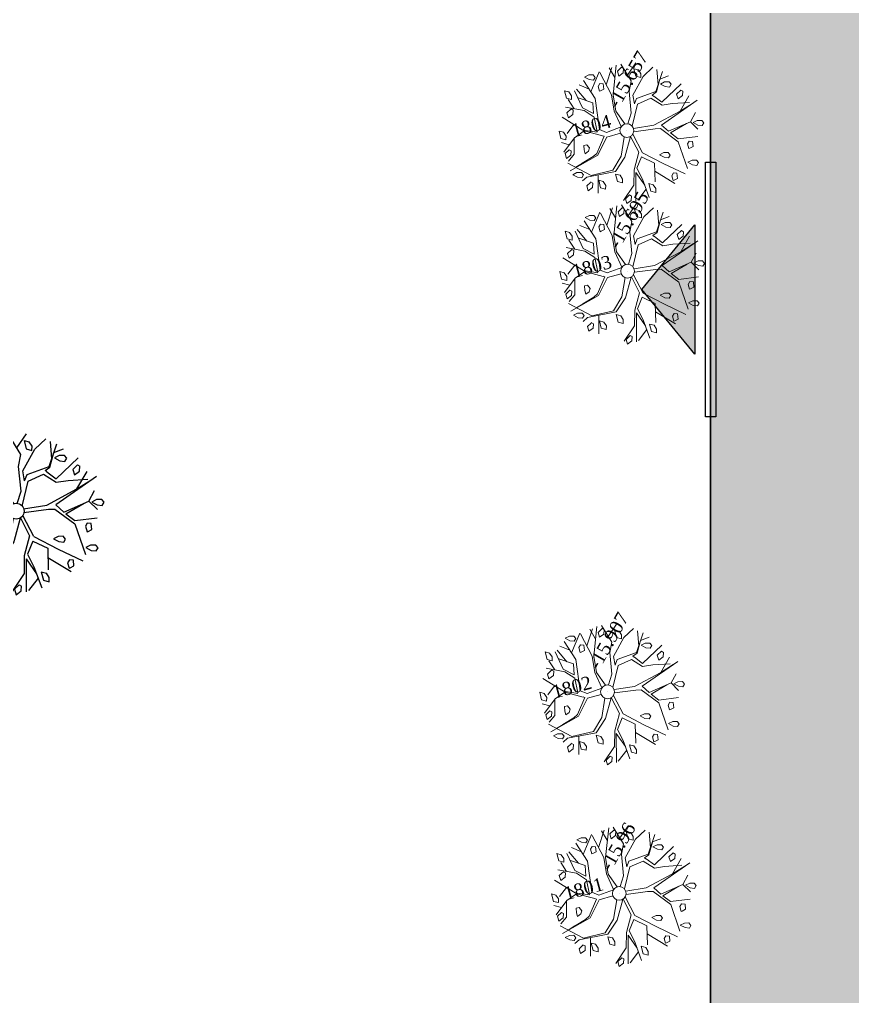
# Model space of a CAD drawing. Header units: millimetres. Extents: x -176651 to 388869, y -469666 to 486614.
# Drawn here: x 194407 to 210177, y 156327 to 174818 of the extents above; entities that cross this region are included whole.
import ezdxf
from ezdxf.enums import TextEntityAlignment as Align

# ---------------------------------------------------------------- set-up
doc = ezdxf.new("R2010")
doc.units = ezdxf.units.MM
doc.header["$PDMODE"] = 35
doc.header["$PDSIZE"] = 0.1
doc.layers.add('A- FURNITURE', color=252, linetype='Continuous', lineweight=0)
for name, color, linetype in [('ad-Entrance Point', 4, 'Continuous'), ('ad-Plot Boundary', 8, 'Continuous'), ('ad-Road', 8, 'Continuous'), ('ad-Road Hatch', 8, 'Continuous'), ('CAY', 94, 'Continuous'), ('Points', 7, 'Continuous'), ('Points-ELV', 6, 'Continuous'), ('Points-NUM', 4, 'Continuous'), ('Points-TXT', 3, 'Continuous')]:
    doc.layers.add(name, color=color, linetype=linetype)
doc.styles.add('ROMANS', font='times.ttf')

# ---------------------------------------------------------------- blocks, each defined once
blk = doc.blocks.new('A$C4fb60e89')
at = {"layer": 'ad-Road Hatch', "ltscale": 5, "transparency": 33554687}
h = blk.add_hatch(dxfattribs=at)
h.set_pattern_fill('AR-HBONE', color=256, scale=15)
h.set_pattern_definition([(45, (-193247.7, -428758.8), (0, 2155.2615), [4572, -1524]), (135, (-192170.1, -427681.1), (2e-13, 2155.2615), [4572, -1524])])
h.paths.add_polyline_path([(175594, -250241), (169178, -249341), (167473, -249057), (167473, -138694), (101313, -138694), (101313, -199954), (101308, -237995), (101040, -268291), (101008, -280968), (101066, -293684), (101243, -311127), (100910, -319344), (100949, -333937), (100669, -366960), (100727, -390983), (100669, -404586), (100538, -420418), (100467, -428759), (92426, -427265), (92163, -427209), (92163, -321454), (24803, -321454), (24803, -412961), (15653, -411029), (15654, -321452), (-19535, -321452), (-34427, -319477), (-65207, -315395), (-171770, -301268), (-185854, -298333), (-193248, -296832), (-193244, -292908), (-191914, -285219), (-191839, -284679), (-183397, -286393), (-169723, -289243), (-53141, -304698), (-18730, -309262), (15653, -309262), (15653, 703), (24803, 1115), (24803, -129544), (92163, -129544), (92163, 15133), (101313, 17713), (101313, -129544), (167473, -129544), (167473, 35552), (175738, 37855), (175849, 28595), (175836, 25947), (175777, 14040), (175855, 2316), (175660, -18036), (175731, -34039), (175718, -46839), (175673, -63402), (175816, -82072), (175542, -106356), (175490, -124641), (175575, -145019), (175731, -168892), (175797, -181269), (175797, -192667), (175744, -208200), (175829, -223277), (175888, -234871)])
h.paths.add_polyline_path([(24803, -309264), (92163, -309264), (92163, -138694), (24803, -138694)], flags=16)
at = {"layer": 'ad-Road', "ltscale": 5}
blk.add_lwpolyline([(-183397, -286393), (-169723, -289243), (-53141, -304698), (-18730, -309262), (15653, -309262), (15653, 703)], dxfattribs=at)
blk = doc.blocks.new('zw$A88E')
at = {"layer": 'ad-Plot Boundary', "ltscale": 5}
blk.add_lwpolyline([(-194444, -314067), (-160084, -314067), (-160084, -266699), (-194411, -266699)], close=True, dxfattribs=at)
blk = doc.blocks.new('POINTS')
at = {"layer": 'Points'}
blk.add_line((0, 0), (0, 0), dxfattribs=at)
blk.add_point((0, 0), dxfattribs=at)
at = {"layer": 'Points-ELV', "style": 'ROMANS'}
blk.add_attdef('ELEV', text='', height=1, rotation=45, dxfattribs=at).set_placement((0, 0), align=Align.BOTTOM_LEFT)
at = {"layer": 'Points-NUM', "style": 'ROMANS'}
blk.add_attdef('PTNUM', text='', height=1, dxfattribs=at).set_placement((0, 0), align=Align.BOTTOM_RIGHT)
at = {"layer": 'Points-TXT', "style": 'ROMANS'}
blk.add_attdef('DESC', text='', height=1, dxfattribs=at).set_placement((0, 0), align=Align.BOTTOM_RIGHT)
blk = doc.blocks.new('ERFWEF')
at = {"color": 219, "linetype": 'Continuous', "true_color": 0x642165}
for p, q in [((260795.741, 1945739.867), (260795.655, 1945739.85)), ((260795.655, 1945739.85), (260795.728, 1945739.781)), ((260795.695, 1945739.551), (260795.948, 1945739.873)), ((260795.823, 1945739.846), (260795.741, 1945739.867)), ((260795.848, 1945739.791), (260795.823, 1945739.846)), ((260796.061, 1945739.39), (260795.955, 1945739.855)), ((260796.013, 1945739.602), (260796.202, 1945739.889)), ((260796.09, 1945739.382), (260796.294, 1945739.908)), ((260796.204, 1945739.695), (260796.149, 1945739.895)), ((260796.378, 1945739.844), (260796.284, 1945739.793)), ((260796.378, 1945739.844), (260796.41, 1945739.814)), ((260796.487, 1945739.548), (260796.379, 1945739.903)), ((260796.45, 1945739.671), (260796.665, 1945739.854)), ((260795.22, 1945739.7), (260795.218, 1945739.554)), ((260795.22, 1945739.7), (260795.296, 1945739.656)), ((260795.324, 1945739.573), (260795.296, 1945739.656)), ((260795.465, 1945739.298), (260795.405, 1945739.649)), ((260795.567, 1945739.414), (260795.45, 1945739.67)), ((260795.678, 1945739.608), (260795.52, 1945739.734)), ((260795.743, 1945739.406), (260795.621, 1945739.793)), ((260795.728, 1945739.781), (260795.805, 1945739.749)), ((260795.805, 1945739.749), (260795.848, 1945739.791)), ((260795.901, 1945739.654), (260795.857, 1945739.612)), ((260795.963, 1945739.631), (260795.901, 1945739.654)), ((260796.284, 1945739.793), (260796.286, 1945739.698)), ((260796.286, 1945739.698), (260796.383, 1945739.735)), ((260796.383, 1945739.735), (260796.41, 1945739.814)), ((260796.597, 1945739.758), (260796.596, 1945739.612)), ((260796.597, 1945739.758), (260796.674, 1945739.714)), ((260796.701, 1945739.631), (260796.674, 1945739.714)), ((260796.731, 1945739.57), (260796.95, 1945739.689)), ((260795.218, 1945739.554), (260795.303, 1945739.505)), ((260795.307, 1945739.324), (260795.246, 1945739.519)), ((260795.303, 1945739.505), (260795.324, 1945739.573)), ((260795.679, 1945739.339), (260795.436, 1945739.503)), ((260795.857, 1945739.612), (260795.859, 1945739.517)), ((260795.859, 1945739.517), (260795.879, 1945739.519)), ((260795.879, 1945739.519), (260795.945, 1945739.534)), ((260795.945, 1945739.534), (260795.963, 1945739.631)), ((260796.398, 1945739.366), (260796.487, 1945739.548)), ((260796.447, 1945739.279), (260796.731, 1945739.57)), ((260796.596, 1945739.612), (260796.68, 1945739.563)), ((260796.68, 1945739.563), (260796.701, 1945739.631)), ((260796.884, 1945739.235), (260797.107, 1945739.562)), ((260796.96, 1945739.347), (260797.014, 1945739.629)), ((260795.249, 1945739.334), (260795.155, 1945739.283)), ((260795.155, 1945739.283), (260795.157, 1945739.188)), ((260795.482, 1945739.241), (260795.158, 1945739.395)), ((260795.249, 1945739.334), (260795.281, 1945739.303)), ((260795.254, 1945739.225), (260795.281, 1945739.303)), ((260795.638, 1945739.139), (260795.465, 1945739.298)), ((260795.679, 1945739.339), (260795.638, 1945739.139)), ((260795.667, 1945738.818), (260795.743, 1945739.406)), ((260796.028, 1945739.079), (260796.061, 1945739.39)), ((260796.057, 1945739.07), (260796.09, 1945739.382)), ((260796.328, 1945738.961), (260796.398, 1945739.366)), ((260796.432, 1945739.111), (260796.447, 1945739.279)), ((260796.895, 1945739.22), (260797.022, 1945739.435)), ((260797.094, 1945739.363), (260797.008, 1945739.345)), ((260797.008, 1945739.345), (260797.082, 1945739.276)), ((260797.019, 1945739.438), (260797.193, 1945739.454)), ((260797.082, 1945739.276), (260797.158, 1945739.245)), ((260797.177, 1945739.341), (260797.094, 1945739.363)), ((260797.158, 1945739.245), (260797.202, 1945739.287)), ((260797.202, 1945739.287), (260797.177, 1945739.341)), ((260795.361, 1945738.89), (260795.044, 1945739.227)), ((260795.157, 1945739.188), (260795.254, 1945739.225)), ((260795.632, 1945739.072), (260795.482, 1945739.241)), ((260796.283, 1945738.715), (260796.487, 1945739.091)), ((260796.432, 1945739.111), (260796.5, 1945739.201)), ((260796.487, 1945739.091), (260796.759, 1945739.133)), ((260796.5, 1945739.201), (260796.884, 1945739.235)), ((260796.759, 1945739.133), (260796.93, 1945738.949)), ((260796.803, 1945739.185), (260796.895, 1945739.22)), ((260796.822, 1945739.159), (260796.803, 1945739.185)), ((260796.824, 1945739.158), (260796.945, 1945739.007)), ((260796.945, 1945739.007), (260797.386, 1945739.246)), ((260797.347, 1945739.134), (260797.253, 1945739.083)), ((260797.347, 1945739.134), (260797.379, 1945739.103)), ((260797.352, 1945739.025), (260797.379, 1945739.103)), ((260794.921, 1945738.99), (260794.919, 1945738.843)), ((260794.921, 1945738.99), (260794.997, 1945738.945)), ((260795.025, 1945738.862), (260794.997, 1945738.945)), ((260795.226, 1945739.033), (260795.055, 1945738.904)), ((260795.616, 1945738.789), (260795.632, 1945739.072)), ((260796.08, 1945738.763), (260796.028, 1945739.079)), ((260796.159, 1945738.792), (260796.057, 1945739.07)), ((260796.212, 1945738.783), (260796.328, 1945738.961)), ((260796.93, 1945738.949), (260797.126, 1945738.929)), ((260797.126, 1945738.929), (260797.447, 1945738.863)), ((260797.232, 1945738.752), (260797.469, 1945738.989)), ((260797.253, 1945739.083), (260797.255, 1945738.988)), ((260797.255, 1945738.988), (260797.352, 1945739.025)), ((260795.171, 1945738.79), (260794.902, 1945738.583)), ((260795.04, 1945738.69), (260794.909, 1945738.766)), ((260794.919, 1945738.843), (260795.004, 1945738.794)), ((260795.004, 1945738.794), (260795.025, 1945738.862)), ((260795.165, 1945738.788), (260795.08, 1945738.491)), ((260795.381, 1945738.867), (260795.171, 1945738.79)), ((260795.611, 1945738.78), (260795.361, 1945738.89)), ((260795.691, 1945738.687), (260795.381, 1945738.867)), ((260795.78, 1945738.729), (260795.667, 1945738.818)), ((260795.78, 1945738.729), (260796.074, 1945738.757)), ((260796.68, 1945738.628), (260797.232, 1945738.752)), ((260797.6, 1945738.867), (260796.824, 1945738.591)), ((260797.232, 1945738.752), (260797.495, 1945738.834)), ((260795.012, 1945738.6), (260794.919, 1945738.549)), ((260794.919, 1945738.549), (260794.92, 1945738.454)), ((260795.012, 1945738.6), (260795.044, 1945738.57)), ((260795.018, 1945738.492), (260795.044, 1945738.57)), ((260795.284, 1945738.521), (260795.302, 1945738.604)), ((260795.302, 1945738.604), (260795.36, 1945738.602)), ((260795.36, 1945738.602), (260795.392, 1945738.531)), ((260795.717, 1945738.672), (260795.498, 1945738.394)), ((260795.763, 1945738.646), (260795.509, 1945738.36)), ((260795.691, 1945738.688), (260795.717, 1945738.672)), ((260795.763, 1945738.645), (260795.764, 1945738.644)), ((260796.033, 1945738.646), (260795.764, 1945738.644)), ((260796.084, 1945738.557), (260795.931, 1945738.22)), ((260796.197, 1945738.535), (260795.993, 1945738.184)), ((260796.203, 1945738.537), (260796.272, 1945738.209)), ((260796.336, 1945738.18), (260796.252, 1945738.566)), ((260796.282, 1945738.608), (260796.687, 1945738.554)), ((260796.294, 1945738.669), (260796.68, 1945738.628)), ((260796.687, 1945738.554), (260796.789, 1945738.53)), ((260796.824, 1945738.591), (260796.92, 1945738.442)), ((260797.371, 1945738.507), (260797.505, 1945738.652)), ((260794.92, 1945738.454), (260795.018, 1945738.492)), ((260795.286, 1945738.021), (260794.921, 1945738.361)), ((260795.509, 1945738.36), (260794.929, 1945738.21)), ((260795.08, 1945738.491), (260794.942, 1945738.396)), ((260795.418, 1945738.354), (260795.185, 1945738.286)), ((260795.285, 1945738.447), (260795.284, 1945738.521)), ((260795.361, 1945738.476), (260795.285, 1945738.447)), ((260795.392, 1945738.531), (260795.361, 1945738.476)), ((260795.498, 1945738.394), (260795.418, 1945738.354)), ((260796.789, 1945738.53), (260797.047, 1945738.204)), ((260796.92, 1945738.442), (260797.371, 1945738.507)), ((260796.947, 1945738.403), (260797.284, 1945738.495)), ((260796.947, 1945738.403), (260797.06, 1945738.255)), ((260797.371, 1945738.507), (260797.469, 1945738.334)), ((260797.5, 1945738.497), (260797.414, 1945738.48)), ((260797.414, 1945738.48), (260797.488, 1945738.411)), ((260797.488, 1945738.411), (260797.564, 1945738.379)), ((260797.582, 1945738.476), (260797.5, 1945738.497)), ((260797.564, 1945738.379), (260797.607, 1945738.421)), ((260797.607, 1945738.421), (260797.582, 1945738.476)), ((260795.19, 1945738.286), (260795.048, 1945738.245)), ((260795.931, 1945738.22), (260795.709, 1945738.009)), ((260795.993, 1945738.184), (260795.754, 1945737.971)), ((260796.272, 1945738.209), (260796.099, 1945737.911)), ((260796.336, 1945738.18), (260796.672, 1945737.872)), ((260797.047, 1945738.204), (260797.083, 1945737.668)), ((260797.06, 1945738.255), (260797.428, 1945738.205)), ((260797.248, 1945738.161), (260797.205, 1945738.119)), ((260797.311, 1945738.138), (260797.248, 1945738.161)), ((260795.042, 1945738.142), (260794.956, 1945738.125)), ((260794.956, 1945738.125), (260795.03, 1945738.056)), ((260795.03, 1945738.056), (260795.106, 1945738.025)), ((260795.124, 1945738.121), (260795.042, 1945738.142)), ((260795.199, 1945738.013), (260795.103, 1945737.963)), ((260795.106, 1945738.025), (260795.149, 1945738.067)), ((260795.149, 1945738.067), (260795.124, 1945738.121)), ((260795.754, 1945737.971), (260795.199, 1945738.013)), ((260795.709, 1945738.009), (260795.286, 1945738.021)), ((260795.418, 1945737.991), (260795.324, 1945737.659)), ((260796.298, 1945738.112), (260796.157, 1945737.925)), ((260796.298, 1945738.112), (260796.508, 1945737.932)), ((260796.726, 1945738.076), (260796.64, 1945738.059)), ((260796.64, 1945738.059), (260796.713, 1945737.989)), ((260796.713, 1945737.989), (260796.79, 1945737.958)), ((260796.808, 1945738.055), (260796.726, 1945738.076)), ((260796.79, 1945737.958), (260796.833, 1945738)), ((260796.833, 1945738), (260796.808, 1945738.055)), ((260797.205, 1945738.119), (260797.207, 1945738.024)), ((260797.207, 1945738.024), (260797.227, 1945738.026)), ((260797.227, 1945738.026), (260797.292, 1945738.042)), ((260797.292, 1945738.042), (260797.311, 1945738.138)), ((260795.239, 1945737.894), (260795.155, 1945737.849)), ((260795.155, 1945737.849), (260795.157, 1945737.754)), ((260795.157, 1945737.754), (260795.254, 1945737.791)), ((260795.281, 1945737.87), (260795.244, 1945737.904)), ((260795.254, 1945737.791), (260795.281, 1945737.87)), ((260795.401, 1945737.894), (260795.399, 1945737.747)), ((260795.401, 1945737.894), (260795.477, 1945737.849)), ((260795.505, 1945737.766), (260795.477, 1945737.849)), ((260795.741, 1945737.924), (260795.739, 1945737.778)), ((260795.741, 1945737.924), (260795.817, 1945737.88)), ((260795.844, 1945737.797), (260795.817, 1945737.88)), ((260795.824, 1945737.729), (260795.844, 1945737.797)), ((260796.116, 1945737.855), (260795.975, 1945737.328)), ((260796.099, 1945737.911), (260796.019, 1945737.63)), ((260796.116, 1945737.855), (260796.217, 1945737.574)), ((260796.157, 1945737.925), (260796.206, 1945737.697)), ((260796.508, 1945737.932), (260796.422, 1945737.584)), ((260796.672, 1945737.872), (260797.014, 1945737.579)), ((260797.207, 1945737.796), (260797.121, 1945737.779)), ((260797.289, 1945737.775), (260797.207, 1945737.796)), ((260795.399, 1945737.747), (260795.484, 1945737.698)), ((260795.484, 1945737.698), (260795.505, 1945737.766)), ((260795.739, 1945737.778), (260795.824, 1945737.729)), ((260796.019, 1945737.63), (260795.752, 1945737.399)), ((260796.206, 1945737.697), (260796.239, 1945737.326)), ((260796.471, 1945737.782), (260796.779, 1945737.458)), ((260796.803, 1945737.656), (260796.76, 1945737.614)), ((260796.76, 1945737.614), (260796.762, 1945737.519)), ((260796.866, 1945737.633), (260796.803, 1945737.656)), ((260796.847, 1945737.536), (260796.866, 1945737.633)), ((260797.121, 1945737.779), (260797.194, 1945737.71)), ((260797.194, 1945737.71), (260797.271, 1945737.679)), ((260797.271, 1945737.679), (260797.314, 1945737.721)), ((260797.314, 1945737.721), (260797.289, 1945737.775)), ((260795.891, 1945737.474), (260795.797, 1945737.422)), ((260795.797, 1945737.422), (260795.799, 1945737.328)), ((260795.891, 1945737.474), (260795.923, 1945737.443)), ((260795.896, 1945737.365), (260795.923, 1945737.443)), ((260796.224, 1945737.499), (260796.015, 1945737.339)), ((260796.301, 1945737.586), (260796.299, 1945737.439)), ((260796.299, 1945737.439), (260796.384, 1945737.39)), ((260796.301, 1945737.586), (260796.377, 1945737.541)), ((260796.405, 1945737.458), (260796.377, 1945737.541)), ((260796.384, 1945737.39), (260796.405, 1945737.458)), ((260796.762, 1945737.519), (260796.782, 1945737.521)), ((260796.782, 1945737.521), (260796.847, 1945737.536)), ((260795.799, 1945737.328), (260795.896, 1945737.365))]:
    blk.add_line(p, q, dxfattribs=at)
blk.add_circle((260796.163, 1945738.661), 0.131, dxfattribs=at)
blk = doc.blocks.new('QRFQ')
at = {"layer": 'CAY', "color": 30, "true_color": 0xf26722}
for p, q in [((260795.919, 1945731.729, 129.914), (260795.821, 1945731.709, 129.914)), ((260795.821, 1945731.709, 129.914), (260795.905, 1945731.63, 129.914)), ((260795.867, 1945731.367, 129.914), (260796.156, 1945731.735, 129.914)), ((260796.013, 1945731.704, 129.914), (260795.919, 1945731.729, 129.914)), ((260796.042, 1945731.642, 129.914), (260796.013, 1945731.704, 129.914)), ((260796.285, 1945731.184, 129.914), (260796.164, 1945731.715, 129.914)), ((260796.23, 1945731.426, 129.914), (260796.447, 1945731.753, 129.914)), ((260796.318, 1945731.174, 129.914), (260796.551, 1945731.776, 129.914)), ((260796.448, 1945731.531, 129.914), (260796.386, 1945731.761, 129.914)), ((260796.647, 1945731.702, 129.914), (260796.54, 1945731.643, 129.914)), ((260796.647, 1945731.702, 129.914), (260796.684, 1945731.667, 129.914)), ((260796.772, 1945731.364, 129.914), (260796.649, 1945731.77, 129.914)), ((260796.729, 1945731.504, 129.914), (260796.976, 1945731.714, 129.914)), ((260795.323, 1945731.538, 129.914), (260795.321, 1945731.371, 129.914)), ((260795.323, 1945731.538, 129.914), (260795.411, 1945731.487, 129.914)), ((260795.847, 1945731.432, 129.914), (260795.667, 1945731.577, 129.914)), ((260795.922, 1945731.201, 129.914), (260795.782, 1945731.644, 129.914)), ((260795.905, 1945731.63, 129.914), (260795.992, 1945731.594, 129.914)), ((260795.992, 1945731.594, 129.914), (260796.042, 1945731.642, 129.914)), ((260796.54, 1945731.643, 129.914), (260796.542, 1945731.535, 129.914)), ((260796.542, 1945731.535, 129.914), (260796.653, 1945731.578, 129.914)), ((260796.653, 1945731.578, 129.914), (260796.684, 1945731.667, 129.914)), ((260796.898, 1945731.604, 129.914), (260796.896, 1945731.437, 129.914)), ((260796.898, 1945731.604, 129.914), (260796.985, 1945731.553, 129.914)), ((260797.017, 1945731.459, 129.914), (260796.985, 1945731.553, 129.914)), ((260797.052, 1945731.389, 129.914), (260797.301, 1945731.525, 129.914)), ((260795.321, 1945731.371, 129.914), (260795.419, 1945731.314, 129.914)), ((260795.423, 1945731.108, 129.914), (260795.354, 1945731.33, 129.914)), ((260795.442, 1945731.392, 129.914), (260795.411, 1945731.487, 129.914)), ((260795.419, 1945731.314, 129.914), (260795.442, 1945731.392, 129.914)), ((260795.604, 1945731.078, 129.914), (260795.535, 1945731.48, 129.914)), ((260795.72, 1945731.211, 129.914), (260795.586, 1945731.503, 129.914)), ((260796.102, 1945731.485, 129.914), (260796.052, 1945731.437, 129.914)), ((260796.052, 1945731.437, 129.914), (260796.054, 1945731.328, 129.914)), ((260796.054, 1945731.328, 129.914), (260796.077, 1945731.33, 129.914)), ((260796.077, 1945731.33, 129.914), (260796.152, 1945731.348, 129.914)), ((260796.173, 1945731.458, 129.914), (260796.102, 1945731.485, 129.914)), ((260796.152, 1945731.348, 129.914), (260796.173, 1945731.458, 129.914)), ((260796.67, 1945731.155, 129.914), (260796.772, 1945731.364, 129.914)), ((260796.726, 1945731.056, 129.914), (260797.052, 1945731.389, 129.914)), ((260796.896, 1945731.437, 129.914), (260796.993, 1945731.38, 129.914)), ((260796.993, 1945731.38, 129.914), (260797.017, 1945731.459, 129.914)), ((260797.226, 1945731.006, 129.914), (260797.481, 1945731.38, 129.914)), ((260797.313, 1945731.133, 129.914), (260797.374, 1945731.456, 129.914)), ((260795.623, 1945731.013, 129.914), (260795.252, 1945731.188, 129.914)), ((260795.848, 1945731.124, 129.914), (260795.57, 1945731.312, 129.914)), ((260795.834, 1945730.529, 129.914), (260795.922, 1945731.201, 129.914)), ((260796.248, 1945730.828, 129.914), (260796.285, 1945731.184, 129.914)), ((260796.281, 1945730.818, 129.914), (260796.318, 1945731.174, 129.914)), ((260796.591, 1945730.693, 129.914), (260796.67, 1945731.155, 129.914)), ((260797.239, 1945730.989, 129.914), (260797.384, 1945731.234, 129.914)), ((260797.466, 1945731.152, 129.914), (260797.368, 1945731.132, 129.914)), ((260797.38, 1945731.238, 129.914), (260797.58, 1945731.256, 129.914)), ((260797.56, 1945731.128, 129.914), (260797.466, 1945731.152, 129.914)), ((260795.485, 1945730.612, 129.914), (260795.122, 1945730.996, 129.914)), ((260795.356, 1945731.119, 129.914), (260795.249, 1945731.06, 129.914)), ((260795.249, 1945731.06, 129.914), (260795.251, 1945730.952, 129.914)), ((260795.251, 1945730.952, 129.914), (260795.363, 1945730.994, 129.914)), ((260795.356, 1945731.119, 129.914), (260795.393, 1945731.084, 129.914)), ((260795.363, 1945730.994, 129.914), (260795.393, 1945731.084, 129.914)), ((260795.801, 1945730.896, 129.914), (260795.604, 1945731.078, 129.914)), ((260795.795, 1945730.82, 129.914), (260795.623, 1945731.013, 129.914)), ((260795.848, 1945731.124, 129.914), (260795.801, 1945730.896, 129.914)), ((260796.709, 1945730.865, 129.914), (260796.726, 1945731.056, 129.914)), ((260796.709, 1945730.865, 129.914), (260796.787, 1945730.966, 129.914)), ((260796.787, 1945730.966, 129.914), (260797.226, 1945731.006, 129.914)), ((260797.134, 1945730.949, 129.914), (260797.239, 1945730.989, 129.914)), ((260797.295, 1945730.745, 129.914), (260797.8, 1945731.019, 129.914)), ((260797.368, 1945731.132, 129.914), (260797.452, 1945731.053, 129.914)), ((260797.452, 1945731.053, 129.914), (260797.54, 1945731.017, 129.914)), ((260797.54, 1945731.017, 129.914), (260797.589, 1945731.065, 129.914)), ((260797.589, 1945731.065, 129.914), (260797.56, 1945731.128, 129.914)), ((260795.331, 1945730.775, 129.914), (260795.135, 1945730.628, 129.914)), ((260795.777, 1945730.496, 129.914), (260795.795, 1945730.82, 129.914)), ((260796.306, 1945730.466, 129.914), (260796.248, 1945730.828, 129.914)), ((260796.397, 1945730.5, 129.914), (260796.281, 1945730.818, 129.914)), ((260796.538, 1945730.411, 129.914), (260796.772, 1945730.842, 129.914)), ((260796.772, 1945730.842, 129.914), (260797.083, 1945730.889, 129.914)), ((260797.083, 1945730.889, 129.914), (260797.278, 1945730.679, 129.914)), ((260797.156, 1945730.919, 129.914), (260797.134, 1945730.949, 129.914)), ((260797.157, 1945730.918, 129.914), (260797.295, 1945730.745, 129.914)), ((260797.755, 1945730.89, 129.914), (260797.648, 1945730.832, 129.914)), ((260797.648, 1945730.832, 129.914), (260797.65, 1945730.723, 129.914)), ((260797.65, 1945730.723, 129.914), (260797.761, 1945730.766, 129.914)), ((260797.755, 1945730.89, 129.914), (260797.792, 1945730.855, 129.914)), ((260797.761, 1945730.766, 129.914), (260797.792, 1945730.855, 129.914)), ((260794.981, 1945730.726, 129.914), (260794.98, 1945730.558, 129.914)), ((260794.981, 1945730.726, 129.914), (260795.069, 1945730.675, 129.914)), ((260795.1, 1945730.58, 129.914), (260795.069, 1945730.675, 129.914)), ((260795.077, 1945730.502, 129.914), (260795.1, 1945730.58, 129.914)), ((260795.507, 1945730.585, 129.914), (260795.267, 1945730.497, 129.914)), ((260795.771, 1945730.486, 129.914), (260795.485, 1945730.612, 129.914)), ((260795.862, 1945730.379, 129.914), (260795.507, 1945730.585, 129.914)), ((260796.457, 1945730.489, 129.914), (260796.591, 1945730.693, 129.914)), ((260798.044, 1945730.585, 129.914), (260797.158, 1945730.269, 129.914)), ((260797.278, 1945730.679, 129.914), (260797.503, 1945730.656, 129.914)), ((260797.503, 1945730.656, 129.914), (260797.87, 1945730.58, 129.914)), ((260797.624, 1945730.454, 129.914), (260797.895, 1945730.725, 129.914)), ((260795.267, 1945730.497, 129.914), (260794.959, 1945730.261, 129.914)), ((260795.118, 1945730.383, 129.914), (260794.968, 1945730.47, 129.914)), ((260794.98, 1945730.558, 129.914), (260795.077, 1945730.502, 129.914)), ((260795.26, 1945730.495, 129.914), (260795.163, 1945730.156, 129.914)), ((260795.964, 1945730.427, 129.914), (260795.834, 1945730.529, 129.914)), ((260795.964, 1945730.427, 129.914), (260796.299, 1945730.459, 129.914)), ((260796.993, 1945730.311, 129.914), (260797.624, 1945730.454, 129.914)), ((260797.624, 1945730.454, 129.914), (260797.924, 1945730.547, 129.914)), ((260795.086, 1945730.28, 129.914), (260794.979, 1945730.222, 129.914)), ((260794.979, 1945730.222, 129.914), (260794.981, 1945730.113, 129.914)), ((260795.086, 1945730.28, 129.914), (260795.122, 1945730.245, 129.914)), ((260795.092, 1945730.156, 129.914), (260795.122, 1945730.245, 129.914)), ((260795.396, 1945730.189, 129.914), (260795.418, 1945730.284, 129.914)), ((260795.418, 1945730.284, 129.914), (260795.483, 1945730.282, 129.914)), ((260795.483, 1945730.282, 129.914), (260795.521, 1945730.2, 129.914)), ((260795.892, 1945730.363, 129.914), (260795.642, 1945730.044, 129.914)), ((260795.945, 1945730.332, 129.914), (260795.654, 1945730.005, 129.914)), ((260795.862, 1945730.38, 129.914), (260795.892, 1945730.363, 129.914)), ((260795.944, 1945730.331, 129.914), (260795.946, 1945730.331, 129.914)), ((260796.253, 1945730.333, 129.914), (260795.946, 1945730.331, 129.914)), ((260796.311, 1945730.231, 129.914), (260796.136, 1945729.845, 129.914)), ((260796.6, 1945729.8, 129.914), (260796.504, 1945730.241, 129.914)), ((260796.538, 1945730.288, 129.914), (260797.001, 1945730.227, 129.914)), ((260796.551, 1945730.359, 129.914), (260796.993, 1945730.311, 129.914)), ((260797.001, 1945730.227, 129.914), (260797.117, 1945730.199, 129.914)), ((260797.158, 1945730.269, 129.914), (260797.267, 1945730.099, 129.914)), ((260797.783, 1945730.174, 129.914), (260797.936, 1945730.34, 129.914)), ((260794.981, 1945730.113, 129.914), (260795.092, 1945730.156, 129.914)), ((260795.163, 1945730.156, 129.914), (260795.005, 1945730.047, 129.914)), ((260795.398, 1945730.105, 129.914), (260795.396, 1945730.189, 129.914)), ((260795.484, 1945730.138, 129.914), (260795.398, 1945730.105, 129.914)), ((260795.521, 1945730.2, 129.914), (260795.484, 1945730.138, 129.914)), ((260795.642, 1945730.044, 129.914), (260795.55, 1945729.998, 129.914)), ((260796.44, 1945730.205, 129.914), (260796.207, 1945729.804, 129.914)), ((260796.447, 1945730.207, 129.914), (260796.526, 1945729.833, 129.914)), ((260797.117, 1945730.199, 129.914), (260797.412, 1945729.827, 129.914)), ((260797.267, 1945730.099, 129.914), (260797.783, 1945730.174, 129.914)), ((260797.298, 1945730.054, 129.914), (260797.684, 1945730.159, 129.914)), ((260797.298, 1945730.054, 129.914), (260797.427, 1945729.886, 129.914)), ((260797.783, 1945730.174, 129.914), (260797.895, 1945729.975, 129.914)), ((260797.93, 1945730.162, 129.914), (260797.832, 1945730.142, 129.914)), ((260797.832, 1945730.142, 129.914), (260797.916, 1945730.063, 129.914)), ((260797.916, 1945730.063, 129.914), (260798.004, 1945730.028, 129.914)), ((260798.024, 1945730.138, 129.914), (260797.93, 1945730.162, 129.914)), ((260798.004, 1945730.028, 129.914), (260798.053, 1945730.076, 129.914)), ((260798.053, 1945730.076, 129.914), (260798.024, 1945730.138, 129.914)), ((260795.399, 1945729.617, 129.914), (260794.982, 1945730.007, 129.914)), ((260795.654, 1945730.005, 129.914), (260794.991, 1945729.834, 129.914)), ((260795.289, 1945729.92, 129.914), (260795.127, 1945729.874, 129.914)), ((260795.55, 1945729.998, 129.914), (260795.283, 1945729.921, 129.914)), ((260796.136, 1945729.845, 129.914), (260795.883, 1945729.604, 129.914)), ((260797.427, 1945729.886, 129.914), (260797.848, 1945729.829, 129.914)), ((260795.12, 1945729.757, 129.914), (260795.022, 1945729.737, 129.914)), ((260795.022, 1945729.737, 129.914), (260795.106, 1945729.658, 129.914)), ((260795.106, 1945729.658, 129.914), (260795.193, 1945729.622, 129.914)), ((260795.214, 1945729.733, 129.914), (260795.12, 1945729.757, 129.914)), ((260795.193, 1945729.622, 129.914), (260795.243, 1945729.67, 129.914)), ((260795.243, 1945729.67, 129.914), (260795.214, 1945729.733, 129.914)), ((260796.207, 1945729.804, 129.914), (260795.934, 1945729.561, 129.914)), ((260796.526, 1945729.833, 129.914), (260796.329, 1945729.492, 129.914)), ((260796.556, 1945729.722, 129.914), (260796.394, 1945729.508, 129.914)), ((260796.556, 1945729.722, 129.914), (260796.796, 1945729.516, 129.914)), ((260796.6, 1945729.8, 129.914), (260796.983, 1945729.447, 129.914)), ((260797.045, 1945729.681, 129.914), (260796.947, 1945729.661, 129.914)), ((260796.947, 1945729.661, 129.914), (260797.031, 1945729.582, 129.914)), ((260797.139, 1945729.657, 129.914), (260797.045, 1945729.681, 129.914)), ((260797.168, 1945729.594, 129.914), (260797.139, 1945729.657, 129.914)), ((260797.412, 1945729.827, 129.914), (260797.453, 1945729.214, 129.914)), ((260797.642, 1945729.778, 129.914), (260797.593, 1945729.73, 129.914)), ((260797.593, 1945729.73, 129.914), (260797.595, 1945729.622, 129.914)), ((260797.714, 1945729.752, 129.914), (260797.642, 1945729.778, 129.914)), ((260797.693, 1945729.641, 129.914), (260797.714, 1945729.752, 129.914)), ((260795.299, 1945729.608, 129.914), (260795.19, 1945729.551, 129.914)), ((260795.345, 1945729.473, 129.914), (260795.25, 1945729.421, 129.914)), ((260795.934, 1945729.561, 129.914), (260795.299, 1945729.608, 129.914)), ((260795.393, 1945729.445, 129.914), (260795.351, 1945729.484, 129.914)), ((260795.883, 1945729.604, 129.914), (260795.399, 1945729.617, 129.914)), ((260795.549, 1945729.583, 129.914), (260795.442, 1945729.204, 129.914)), ((260795.53, 1945729.472, 129.914), (260795.528, 1945729.305, 129.914)), ((260795.53, 1945729.472, 129.914), (260795.618, 1945729.422, 129.914)), ((260795.919, 1945729.507, 129.914), (260795.917, 1945729.34, 129.914)), ((260795.919, 1945729.507, 129.914), (260796.006, 1945729.457, 129.914)), ((260796.329, 1945729.492, 129.914), (260796.237, 1945729.171, 129.914)), ((260796.394, 1945729.508, 129.914), (260796.451, 1945729.247, 129.914)), ((260796.796, 1945729.516, 129.914), (260796.697, 1945729.118, 129.914)), ((260797.031, 1945729.582, 129.914), (260797.118, 1945729.546, 129.914)), ((260797.118, 1945729.546, 129.914), (260797.168, 1945729.594, 129.914)), ((260797.595, 1945729.622, 129.914), (260797.618, 1945729.624, 129.914)), ((260797.618, 1945729.624, 129.914), (260797.693, 1945729.641, 129.914)), ((260795.25, 1945729.421, 129.914), (260795.252, 1945729.313, 129.914)), ((260795.252, 1945729.313, 129.914), (260795.363, 1945729.355, 129.914)), ((260795.363, 1945729.355, 129.914), (260795.393, 1945729.445, 129.914)), ((260795.528, 1945729.305, 129.914), (260795.625, 1945729.249, 129.914)), ((260795.649, 1945729.327, 129.914), (260795.618, 1945729.422, 129.914)), ((260795.625, 1945729.249, 129.914), (260795.649, 1945729.327, 129.914)), ((260795.917, 1945729.34, 129.914), (260796.014, 1945729.284, 129.914)), ((260796.037, 1945729.362, 129.914), (260796.006, 1945729.457, 129.914)), ((260796.014, 1945729.284, 129.914), (260796.037, 1945729.362, 129.914)), ((260796.348, 1945729.428, 129.914), (260796.187, 1945728.825, 129.914)), ((260796.348, 1945729.428, 129.914), (260796.463, 1945729.107, 129.914)), ((260796.754, 1945729.345, 129.914), (260797.106, 1945728.974, 129.914)), ((260796.983, 1945729.447, 129.914), (260797.375, 1945729.112, 129.914)), ((260797.595, 1945729.361, 129.914), (260797.497, 1945729.341, 129.914)), ((260797.497, 1945729.341, 129.914), (260797.581, 1945729.262, 129.914)), ((260797.689, 1945729.337, 129.914), (260797.595, 1945729.361, 129.914)), ((260797.718, 1945729.275, 129.914), (260797.689, 1945729.337, 129.914)), ((260796.237, 1945729.171, 129.914), (260795.932, 1945728.906, 129.914)), ((260796.451, 1945729.247, 129.914), (260796.489, 1945728.824, 129.914)), ((260796.559, 1945729.12, 129.914), (260796.557, 1945728.953, 129.914)), ((260796.559, 1945729.12, 129.914), (260796.647, 1945729.069, 129.914)), ((260797.134, 1945729.2, 129.914), (260797.084, 1945729.152, 129.914)), ((260797.084, 1945729.152, 129.914), (260797.086, 1945729.044, 129.914)), ((260797.205, 1945729.174, 129.914), (260797.134, 1945729.2, 129.914)), ((260797.184, 1945729.064, 129.914), (260797.205, 1945729.174, 129.914)), ((260797.581, 1945729.262, 129.914), (260797.668, 1945729.227, 129.914)), ((260797.668, 1945729.227, 129.914), (260797.718, 1945729.275, 129.914)), ((260796.09, 1945728.992, 129.914), (260795.983, 1945728.934, 129.914)), ((260795.983, 1945728.934, 129.914), (260795.985, 1945728.825, 129.914)), ((260796.09, 1945728.992, 129.914), (260796.127, 1945728.957, 129.914)), ((260796.097, 1945728.868, 129.914), (260796.127, 1945728.957, 129.914)), ((260796.471, 1945729.021, 129.914), (260796.233, 1945728.839, 129.914)), ((260796.557, 1945728.953, 129.914), (260796.654, 1945728.896, 129.914)), ((260796.678, 1945728.974, 129.914), (260796.647, 1945729.069, 129.914)), ((260796.654, 1945728.896, 129.914), (260796.678, 1945728.974, 129.914)), ((260797.086, 1945729.044, 129.914), (260797.109, 1945729.046, 129.914)), ((260797.109, 1945729.046, 129.914), (260797.184, 1945729.064, 129.914)), ((260795.985, 1945728.825, 129.914), (260796.097, 1945728.868, 129.914))]:
    blk.add_line(p, q, dxfattribs=at)
blk.add_circle((260796.402, 1945730.35, 129.914), 0.15, dxfattribs=at)
blk = doc.blocks.new('zw$1761')
at = {"color": 6, "xscale": 39.3712485404797, "yscale": 39.3712485404797, "zscale": 39.3712485404797, "rotation": 15.20137085992779}
for name, p in [('ERFWEF', (10179765.63, -76616063.59, -1291.65)), ('ERFWEF', (10179766.14, -76616168.31, -1293.15)), ('QRFQ', (10179215.45, -76616033.92, 53726.46)), ('ERFWEF', (10179751.21, -76616481.82, -1301.5)), ('ERFWEF', (10179759.95, -76616632.03, -1303.58))]:
    blk.add_blockref(name, p, dxfattribs=at)
at = {"layer": 'Points', "linetype": 'Continuous'}
ref = blk.add_blockref('POINTS', (1290.62, 2025.85, -616.44), dxfattribs=dict(at, xscale=39.3712485404797, yscale=39.3712485404797, zscale=39.3712485404797, rotation=15.20137085992779))
ref.add_attrib('PTNUM', '1804', dxfattribs={"layer": 'Points-NUM', "height": 9.843, "rotation": 15.20137, "style": 'ROMANS'}).set_placement((1280.48, 2025.64, -616.44), align=Align.BOTTOM_RIGHT)
ref.add_attrib('ELEV', '-15.657', dxfattribs={"layer": 'Points-ELV', "height": 9.843, "rotation": 60.20137, "style": 'ROMANS'}).set_placement((1286.75, 2040.09, -616.44), align=Align.BOTTOM_LEFT)
ref = blk.add_blockref('POINTS', (1291.13, 1921.13, -617.93), dxfattribs=dict(at, xscale=39.3712485404797, yscale=39.3712485404797, zscale=39.3712485404797, rotation=15.20137085992779))
ref.add_attrib('PTNUM', '1803', dxfattribs={"layer": 'Points-NUM', "height": 9.843, "rotation": 15.20137, "style": 'ROMANS'}).set_placement((1280.99, 1920.92, -617.93), align=Align.BOTTOM_RIGHT)
ref.add_attrib('ELEV', '-15.695', dxfattribs={"layer": 'Points-ELV', "height": 9.843, "rotation": 60.20137, "style": 'ROMANS'}).set_placement((1287.26, 1935.38, -617.93), align=Align.BOTTOM_LEFT)
ref = blk.add_blockref('POINTS', (1276.2, 1607.61, -626.28), dxfattribs=dict(at, xscale=39.3712485404797, yscale=39.3712485404797, zscale=39.3712485404797, rotation=15.20137085992779))
ref.add_attrib('PTNUM', '1802', dxfattribs={"layer": 'Points-NUM', "height": 9.843, "rotation": 15.20137, "style": 'ROMANS'}).set_placement((1266.05, 1607.41, -626.28), align=Align.BOTTOM_RIGHT)
ref.add_attrib('ELEV', '-15.907', dxfattribs={"layer": 'Points-ELV', "height": 9.843, "rotation": 60.20137, "style": 'ROMANS'}).set_placement((1272.33, 1621.86, -626.28), align=Align.BOTTOM_LEFT)
ref = blk.add_blockref('POINTS', (1284.95, 1457.4, -628.37), dxfattribs=dict(at, xscale=39.3712485404797, yscale=39.3712485404797, zscale=39.3712485404797, rotation=15.20137085992779))
ref.add_attrib('PTNUM', '1801', dxfattribs={"layer": 'Points-NUM', "height": 9.843, "rotation": 15.20137, "style": 'ROMANS'}).set_placement((1274.8, 1457.2, -628.37), align=Align.BOTTOM_RIGHT)
ref.add_attrib('ELEV', '-15.96', dxfattribs={"layer": 'Points-ELV', "height": 9.843, "rotation": 60.20137, "style": 'ROMANS'}).set_placement((1281.07, 1471.65, -628.37), align=Align.BOTTOM_LEFT)
blk = doc.blocks.new('$ZCDB_AUDIT_GENERATED_25A5F3')
at = {"layer": 'ad-Entrance Point', "ltscale": 5}
h = blk.add_hatch(color=256, dxfattribs=at)
h.dxf.hatch_style = 1
h.paths.add_polyline_path([(-300, -1187.5), (-300, -3637.5), (-1300, -2412.5)])
for points in [[(-100, 0), (100, 0), (100, -4825), (-100, -4825)], [(-300, -1187.5), (-300, -3637.5), (-1300, -2412.5)]]:
    blk.add_lwpolyline(points, close=True, dxfattribs=at)
blk = doc.blocks.new('$ZCDB_AUDIT_GENERATED_25A5FB')
at = {"layer": 'ad-Entrance Point', "ltscale": 5}
blk.add_blockref('$ZCDB_AUDIT_GENERATED_25A5F3', (15653, -256638), dxfattribs=at)

msp = doc.modelspace()

# ---------------------------------------------------------------- block references
at = {"layer": 'ad-Road', "ltscale": 5}
msp.add_blockref('A$C4fb60e89', (191839, 428759), dxfattribs=at)

# ---------------------------------------------------------------- next in the draw order: block references
at = {"layer": 'A- FURNITURE', "color": 6, "xscale": 25.39807961885639, "yscale": 25.39807961885639, "zscale": 25.39807961885639}
msp.add_blockref('zw$1761', (173127, 121263), dxfattribs=at)
at = {"layer": 'ad-Entrance Point', "ltscale": 5}
msp.add_blockref('$ZCDB_AUDIT_GENERATED_25A5FB', (191839, 428759), dxfattribs=at)
at = {"layer": 'ad-Plot Boundary', "ltscale": 5}
msp.add_blockref('zw$A88E', (367577, 466614), dxfattribs=at)

doc.saveas('drawing.dxf')
